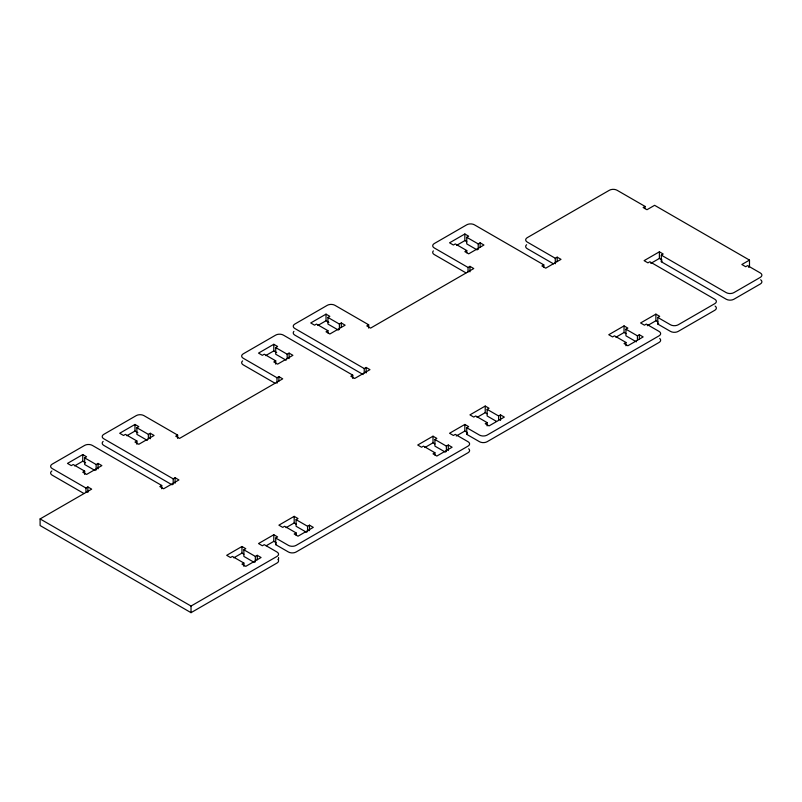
<?xml version="1.0" encoding="UTF-8"?>
<svg xmlns="http://www.w3.org/2000/svg" width="802" height="802" viewBox="0 0 802 802"><rect width="100%" height="100%" fill="white"/><g stroke="black" fill="none" stroke-linecap="round" stroke-linejoin="round"><path stroke-width="1.2" d="M95.097 470.523L84.671 464.508L84.671 457.892L86.586 456.789L82.766 454.584L67.478 463.406L71.308 465.611L73.213 464.508L84.671 471.125L84.671 474.433M147.317 440.378L136.891 434.363L136.891 427.747L138.806 426.644L134.987 424.438L119.698 433.26L123.518 435.466L125.433 434.363L136.891 440.98L136.891 444.288M286.134 360.228L275.718 354.213L275.718 347.597L277.622 346.494L273.803 344.289L258.525 353.111L262.344 355.316L264.249 354.213L275.718 360.83L275.718 364.138M338.354 330.083L327.938 324.068L327.938 317.452L329.843 316.349L326.023 314.143L310.735 322.965L314.564 325.171L316.469 324.068L327.938 330.685L327.938 332.89M477.18 249.933L466.754 243.918L466.754 237.302L468.669 236.199L464.849 233.994L449.561 242.816L453.381 245.021L455.295 243.918L466.754 250.535L466.754 252.74M74.616 465.902L82.766 461.2L85.634 462.854M126.836 435.757L134.987 431.055L137.854 432.709M265.652 355.607L273.803 350.905L276.67 352.559M317.873 325.462L326.023 320.76L328.89 322.414M456.699 245.312L464.849 240.61L466.754 241.713M84.671 471.125L82.766 472.228L86.586 474.433L101.874 465.611L98.044 463.406L96.14 464.508L84.671 457.892M136.891 440.98L134.987 442.082L138.806 444.288L154.084 435.466L150.265 433.26L148.36 434.363L136.891 427.747M275.718 360.83L273.803 361.933L277.622 364.138L292.91 355.316L289.091 353.111L287.176 354.213L275.718 347.597M327.938 330.685L326.023 331.787L329.843 333.993L345.131 325.171L341.301 322.965L339.396 324.068L327.938 317.452M466.754 250.535L464.849 251.638L468.669 253.843L483.947 245.021L480.127 242.816L478.223 243.918L466.754 237.302M161.733 488.769L161.733 485.461L92.32 445.391A5.403 3.118 0 0 0 84.671 445.391L52.2 464.137A5.403 3.118 0 0 0 52.2 468.548L85.954 488.037L87.859 486.934L91.679 489.14L40.1 518.924L40.1 525.541L191.026 612.668L276.991 563.044A5.403 3.118 0 0 0 277.893 559.315M177.653 438.403L177.653 435.095L175.738 436.198L179.558 438.403L282.725 378.845L278.895 376.639L276.991 377.742L243.237 358.253A5.403 3.118 0 0 1 243.237 353.842L275.718 335.096A5.403 3.118 0 0 1 283.357 335.096L352.77 375.166L352.77 378.474M368.689 328.108L368.689 324.8L366.775 325.903L370.594 328.108L473.761 268.55L469.942 266.344L468.027 267.447L434.283 247.958A5.403 3.118 0 0 1 434.283 243.547L466.754 224.801A5.403 3.118 0 0 1 474.393 224.801L543.806 264.871L543.806 267.076M161.733 485.461L159.819 486.563L163.638 488.769L178.926 479.947L175.097 477.741L173.192 478.844L103.779 438.774A5.403 3.118 0 0 1 103.779 434.363L136.26 415.606A5.403 3.118 0 0 1 143.899 415.606L177.653 435.095M352.77 375.166L350.855 376.268L354.674 378.474L369.963 369.652L366.143 367.446L364.228 368.549L294.815 328.479A5.403 3.118 0 0 1 294.815 324.068L327.296 305.311A5.403 3.118 0 0 1 334.935 305.311L368.689 324.8M543.806 264.871L541.901 265.973L545.721 268.179L560.999 259.357L557.179 257.151L555.275 258.254L527.255 242.074A5.403 3.118 0 0 1 527.255 237.663L609.4 190.244A5.403 3.118 0 0 1 617.039 190.244L645.059 206.415L645.059 208.62M645.059 206.415L643.144 207.517L646.963 209.723L654.612 205.312L749.489 260.099L749.489 266.715L748.537 267.267M760.647 279.788A5.403 3.118 0 0 1 760.316 283.988L733.89 299.246A5.403 3.118 0 0 1 726.251 299.246L661.299 261.753L661.299 255.126L663.204 254.023L659.384 251.818L644.106 260.65L647.926 262.855L649.831 261.753L714.793 299.246A5.403 3.118 0 0 1 714.793 303.657L678.171 324.8A5.403 3.118 0 0 1 670.532 324.8L657.79 317.452L657.79 324.068L670.532 331.416A5.403 3.118 0 0 0 678.171 331.416L714.793 310.274A5.403 3.118 0 0 0 715.113 306.073M650.793 263.407L659.384 258.434L662.011 259.958M661.299 261.753L662.131 261.262M254.294 562.443L243.878 556.418L243.878 549.801L245.783 548.698L241.963 546.493L226.685 555.315L230.505 557.52L232.41 556.418L243.878 563.044L243.878 566.352M306.514 532.287L296.088 526.272L296.088 519.656L298.003 518.553L294.184 516.348L278.895 525.17L282.725 527.375L284.63 526.272L296.088 532.889L296.088 535.094M445.341 452.138L434.915 446.123L434.915 439.506L436.829 438.403L433.01 436.198L417.722 445.02L421.541 447.225L423.456 446.123L434.915 452.739L434.915 454.955M496.508 421.391L487.135 415.977L487.135 409.361L489.04 408.258L485.22 406.053L469.942 414.875L473.761 417.08L475.666 415.977L487.135 422.594L487.135 425.902M636.377 341.842L625.951 335.827L625.951 329.211L627.866 328.108L624.046 325.903L608.758 334.725L612.578 336.93L614.492 335.827L625.951 342.444L625.951 345.752M233.813 557.821L241.963 553.109L243.878 554.212M468.659 448.769A5.403 3.118 0 0 1 468.027 452.739L296.088 552.007A5.403 3.118 0 0 1 288.449 552.007L275.718 544.658L275.718 538.042L277.622 536.939L273.803 534.733L258.525 543.556L262.344 545.761L264.249 544.658L276.991 552.007A5.403 3.118 0 0 1 276.991 556.418L191.026 606.051L40.1 518.924M286.033 527.676L294.184 522.964L296.088 524.067M424.849 447.526L433.01 442.814L434.915 443.917M659.705 338.474A5.403 3.118 0 0 1 659.074 342.444L487.135 441.712A5.403 3.118 0 0 1 479.496 441.712L466.754 434.363L466.754 427.747L468.669 426.644L464.849 424.438L449.561 433.26L453.381 435.466L455.295 434.363L468.027 441.712A5.403 3.118 0 0 1 468.027 446.123L296.088 545.39A5.403 3.118 0 0 1 288.449 545.39L275.718 538.042M477.07 417.371L485.22 412.669L487.135 413.772M615.896 337.231L624.046 332.519L625.951 333.622M657.79 317.452L659.705 316.349L655.886 314.143L640.597 322.965L644.427 325.171L646.332 324.068L659.074 331.416A5.403 3.118 0 0 1 659.074 335.827L487.135 435.095A5.403 3.118 0 0 1 479.496 435.095L466.754 427.747M749.489 260.099L741.85 264.51L745.67 266.715L747.584 265.612L760.316 272.961A5.403 3.118 0 0 1 760.316 277.372L733.89 292.63A5.403 3.118 0 0 1 726.251 292.63L661.299 255.126M266.164 545.761L273.803 541.35L276.189 542.723M456.248 436.017L464.849 431.055L467.235 432.428M647.284 325.722L655.886 320.76L658.031 321.993M243.878 563.044L241.963 564.147L245.783 566.352L261.071 557.52L257.252 555.315L255.337 556.418L243.878 549.801M275.718 544.658L276.55 544.177M296.088 532.889L294.184 533.992L298.003 536.197L313.291 527.375L309.462 525.17L307.557 526.272L296.088 519.656M434.915 452.739L433.01 453.842L436.829 456.057L452.107 447.225L448.288 445.02L446.373 446.123L434.915 439.506M466.754 434.363L467.596 433.882M487.135 422.594L485.22 423.697L489.04 425.902L504.328 417.08L500.508 414.875L498.593 415.977L487.135 409.361M625.951 342.444L624.046 343.547L627.866 345.752L643.154 336.93L639.324 334.725L637.42 335.827L625.951 329.211M657.79 324.068L658.632 323.587M553.52 263.858L527.255 248.7A5.403 3.118 0 0 1 526.623 244.72M465.922 272.85L434.283 254.575A5.403 3.118 0 0 1 433.371 250.856M363.146 374.544L294.815 335.096A5.403 3.118 0 0 1 293.913 331.376M274.875 383.145L243.237 364.87A5.403 3.118 0 0 1 242.605 360.9M172.109 484.839L103.779 445.391A5.403 3.118 0 0 1 103.147 441.421M83.839 493.441L52.2 475.175A5.403 3.118 0 0 1 51.869 470.964M659.384 251.818L659.384 258.434M655.886 314.143L655.886 320.76M639.324 334.725L639.324 339.136M637.42 335.827L637.42 340.238M624.046 325.903L624.046 332.519M557.179 257.151L557.179 261.562M555.275 258.254L555.275 263.768M500.508 414.875L500.508 420.388M498.593 415.977L498.593 420.388M485.22 406.053L485.22 412.669M480.127 242.816L480.127 247.227M478.223 243.918L478.223 249.432M469.942 266.344L469.942 271.858M468.027 267.447L468.027 271.858M464.849 233.994L464.849 240.61M464.849 424.438L464.849 431.055M448.288 445.02L448.288 450.534M446.373 446.123L446.373 451.636M433.01 436.198L433.01 442.814M366.143 367.446L366.143 372.96M364.228 368.549L364.228 372.96M341.301 322.965L341.301 327.376M339.396 324.068L339.396 329.582M326.023 314.143L326.023 320.76M309.462 525.17L309.462 530.683M307.557 526.272L307.557 531.786M294.184 516.348L294.184 522.964M289.091 353.111L289.091 358.624M287.176 354.213L287.176 358.624M278.895 376.639L278.895 381.05M278.575 557.52L278.575 559.174M276.991 377.742L276.991 383.256M273.803 344.289L273.803 350.905M273.803 534.733L273.803 541.35M257.252 555.315L257.252 559.726M255.337 556.418L255.337 561.941M241.963 546.493L241.963 553.109M191.026 606.051L191.026 612.668M175.097 477.741L175.097 483.255M173.192 478.844L173.192 484.358M150.265 433.26L150.265 438.774M148.36 434.363L148.36 438.774M134.987 424.438L134.987 431.055M98.044 463.406L98.044 468.919M96.14 464.508L96.14 470.022M87.859 486.934L87.859 492.448M85.954 488.037L85.954 492.448M82.766 454.584L82.766 461.2"/></g></svg>
